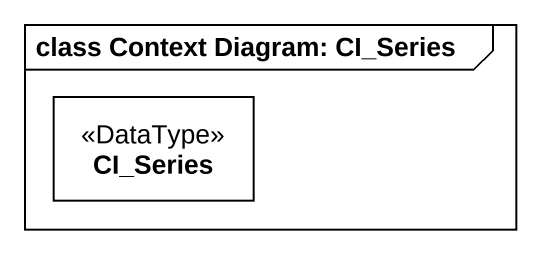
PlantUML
@startuml
mainframe class Context Diagram: CI_Series
hide circle
hide empty members
class CI_Series <<DataType>> #FFFFFF
@enduml
